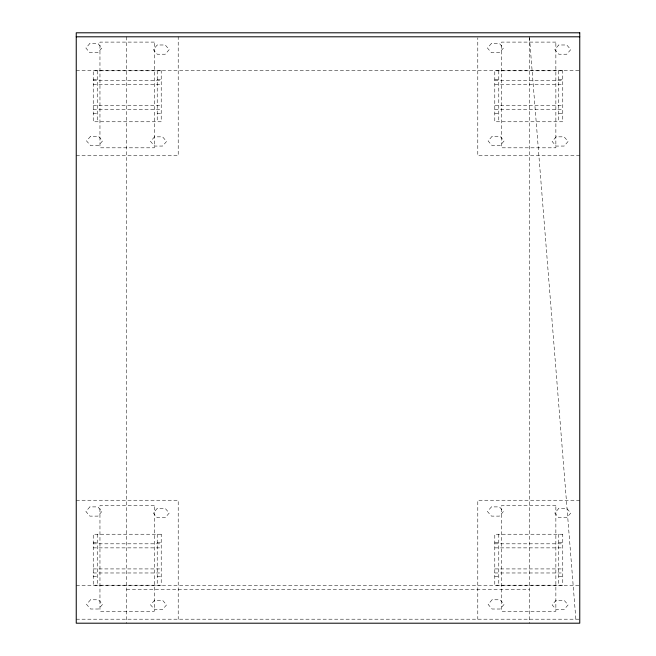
<?xml version="1.0" encoding="UTF-8"?>
<svg xmlns="http://www.w3.org/2000/svg" width="656" height="656" viewBox="0 0 656 656"><rect width="100%" height="100%" fill="white"/><g stroke="black" fill="none" stroke-linecap="round" stroke-linejoin="round"><path stroke-width="0.49" stroke-dasharray="3.28 2.46" d="M76.244 70.364L579.756 70.364M93.234 79.286L97.236 79.286M157.219 79.286L161.212 79.286M494.788 79.286L498.781 79.286M558.764 79.286L562.766 79.286M93.234 80.376L161.212 80.376M494.788 80.376L562.766 80.376M93.234 84.427L161.212 84.427M494.788 84.427L562.766 84.427M93.234 105.485L161.212 105.485M494.788 105.485L562.766 105.485M93.234 109.544L161.212 109.544M494.788 109.544L562.766 109.544M93.234 113.275L97.236 113.275M157.219 113.275L161.212 113.275M494.788 113.275L498.781 113.275M558.764 113.275L562.766 113.275M76.244 155.759L178.211 155.759L178.211 36.802M579.756 155.759L477.789 155.759L477.789 37.818M76.244 500.241L178.211 500.241L178.211 619.198M579.756 500.241L477.789 500.241L477.789 619.198M93.234 542.725L97.236 542.725M157.219 542.725L161.212 542.725M494.788 542.725L498.781 542.725M558.764 542.725L562.766 542.725M93.234 543.816L161.212 543.816M494.788 543.816L562.766 543.816M93.234 547.867L161.212 547.867M494.788 547.867L562.766 547.867M93.234 568.924L161.212 568.924M494.788 568.924L562.766 568.924M93.234 572.975L161.212 572.975M494.788 572.975L562.766 572.975M93.234 576.714L97.236 576.714M157.219 576.714L161.212 576.714M494.788 576.714L498.781 576.714M558.764 576.714L562.766 576.714M76.244 585.636L579.756 585.636M126.592 589.629L529.408 589.629M76.244 619.198L579.756 619.198M529.49 37.818L576.017 621.158M558.764 70.791L558.764 121.77M558.764 534.23L558.764 585.209M529.408 36.802L529.408 623.2M498.781 70.791L498.781 121.77M498.781 534.23L498.781 585.209M157.219 70.791L157.219 121.77M157.219 534.23L157.219 585.209M126.592 36.802L126.592 623.2M97.236 70.791L97.236 121.77M97.236 534.23L97.236 585.209M89.897 43.452L85.895 48.06L89.897 52.677L97.883 52.677L101.885 48.06L97.883 43.452L89.897 43.452M157.227 44.985L153.233 49.602L157.227 54.218L165.222 54.218L169.215 49.602L165.222 44.985L157.227 44.985M90.553 136.341L86.559 140.958L90.553 145.575L98.548 145.575L102.541 140.958L98.548 136.341L90.553 136.341M154.57 136.833L150.577 141.45L154.57 146.058L162.565 146.058L166.558 141.45L162.565 136.833L154.57 136.833M89.897 506.891L85.895 511.5L89.897 516.116L97.883 516.116L101.885 511.5L97.883 506.891L89.897 506.891M491.442 43.452L487.449 48.06L491.442 52.677L499.437 52.677L503.431 48.06L499.437 43.452L491.442 43.452M157.227 508.425L153.233 513.041L157.227 517.658L165.222 517.658L169.215 513.041L165.222 508.425L157.227 508.425M558.781 44.985L554.779 49.602L558.781 54.218L566.768 54.218L570.769 49.602L566.768 44.985L558.781 44.985M90.553 599.781L86.559 604.397L90.553 609.014L98.548 609.014L102.541 604.397L98.548 599.781L90.553 599.781M492.098 136.341L488.105 140.958L492.098 145.575L500.093 145.575L504.095 140.958L500.093 136.341L492.098 136.341M154.57 600.273L150.577 604.889L154.57 609.498L162.565 609.498L166.558 604.889L162.565 600.273L154.57 600.273M556.116 136.833L552.122 141.45L556.116 146.058L564.111 146.058L568.112 141.45L564.111 136.833L556.116 136.833M491.442 506.891L487.449 511.5L491.442 516.116L499.437 516.116L503.431 511.5L499.437 506.891L491.442 506.891M558.781 508.425L554.779 513.041L558.781 517.658L566.768 517.658L570.769 513.041L566.768 508.425L558.781 508.425M492.098 599.781L488.105 604.397L492.098 609.014L500.093 609.014L504.095 604.397L500.093 599.781L492.098 599.781M556.116 600.273L552.122 604.889L556.116 609.498L564.111 609.498L568.112 604.889L564.111 600.273L556.116 600.273M154.316 42.099L99.958 42.099L99.958 147.813L154.316 147.813L154.316 42.099M555.862 42.099L501.512 42.099L501.512 147.813L555.862 147.813L555.862 42.099M161.212 70.791L93.234 70.791L93.234 121.77L161.212 121.77L161.212 70.791M562.766 70.791L494.788 70.791L494.788 121.77L562.766 121.77L562.766 70.791M154.316 505.538L99.958 505.538L99.958 611.253L154.316 611.253L154.316 505.538M555.862 505.538L501.512 505.538L501.512 611.253L555.862 611.253L555.862 505.538M161.212 534.23L93.234 534.23L93.234 585.209L161.212 585.209L161.212 534.23M562.766 534.23L494.788 534.23L494.788 585.209L562.766 585.209L562.766 534.23"/><path stroke-width="0.98" d="M76.244 36.802L579.756 36.802M579.756 32.8L76.244 32.8L76.244 623.2L579.756 623.2L579.756 32.8"/></g></svg>
